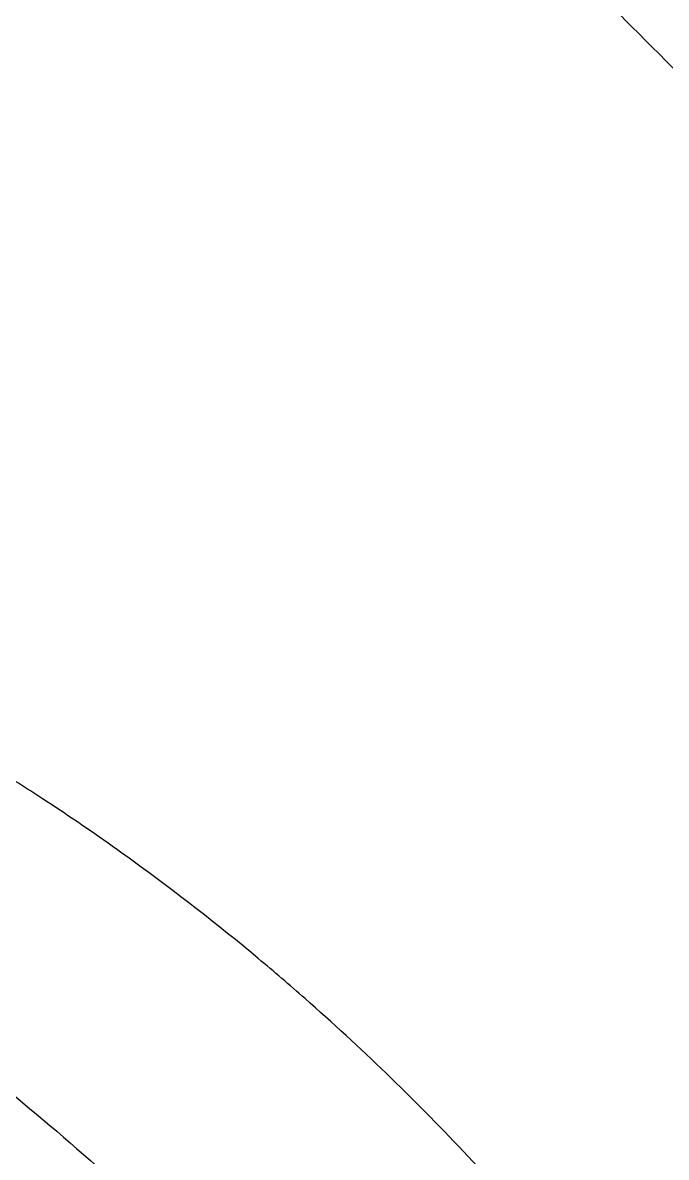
# Model space of a CAD drawing. Extents: x 525 to 613, y 487 to 635.
# Drawn here: x 577.95 to 583.06, y 560.86 to 569.88 of the extents above; entities that cross this region are included whole.
import ezdxf

# ---------------------------------------------------------------- set-up
doc = ezdxf.new("R2010")
doc.units = 0
doc.header["$MEASUREMENT"] = 0
doc.layers.add('1', color=4, linetype='Continuous')
doc.layers.add('STD TEST', color=3, linetype='Continuous')

# ---------------------------------------------------------------- blocks, each defined once
blk = doc.blocks.new('2023 VANGUARD')
at = {"layer": '1', "color": 3, "linetype": 'Continuous', "lineweight": 25}
for points, knots in [([(20.7898, -24.829), (20.7617, -24.8009), (20.7056, -24.7447), (20.6215, -24.6606), (20.5374, -24.5765), (20.4535, -24.4926), (20.3699, -24.409), (20.2868, -24.3259), (20.2044, -24.2435), (20.1227, -24.1618), (20.0414, -24.0805), (19.9597, -23.9988), (19.8768, -23.9159), (19.7917, -23.8309), (19.704, -23.7432), (19.6138, -23.6531), (19.5218, -23.5611), (19.4288, -23.4681), (19.3357, -23.375), (19.2432, -23.2825), (19.1516, -23.1909), (19.061, -23.1003), (18.879, -22.9183), (18.6048, -22.6441), (18.2384, -22.2776), (17.8721, -21.9113), (17.5068, -21.546), (17.1131, -21.1524), (16.6915, -20.7307), (16.2425, -20.2818), (15.7959, -19.8352), (15.4398, -19.479), (15.1731, -19.2123), (14.9952, -19.0344), (14.8179, -18.8571), (14.6412, -18.6804), (14.4652, -18.5044), (14.2899, -18.3291), (14.1151, -18.1543), (13.9411, -17.9803), (13.7676, -17.8068), (13.6523, -17.6915), (13.5947, -17.6339)], [0, 0, 0, 0, 0.01162, 0.023226, 0.03482, 0.046397, 0.057933, 0.069399, 0.080767, 0.092014, 0.103181, 0.114394, 0.12578, 0.137464, 0.149558, 0.162027, 0.17475, 0.187606, 0.200477, 0.21325, 0.225865, 0.238352, 0.250741, 0.301134, 0.351808, 0.402452, 0.452937, 0.503377, 0.565958, 0.628366, 0.690581, 0.752623, 0.777625, 0.802566, 0.827447, 0.852268, 0.877031, 0.901736, 0.926384, 0.950977, 0.975516, 1, 1, 1, 1]), ([(10.3171, -19.3357), (10.3032, -19.3628), (10.2747, -19.4184), (10.2313, -19.5038), (10.1801, -19.6049), (10.1222, -19.7204), (10.0368, -19.8921), (9.9312, -20.1074), (9.6809, -20.6271), (9.3229, -21.4045), (8.8699, -22.461), (8.5158, -23.3398), (8.2387, -24.0559), (8.0438, -24.5699), (7.8444, -25.1047), (7.6672, -25.5837), (7.5121, -26.0021), (7.4002, -26.3023), (7.3176, -26.523), (7.2472, -26.7099), (7.1802, -26.8857), (7.1082, -27.0728), (7.0397, -27.2486), (6.9748, -27.4133), (6.9135, -27.5668), (6.8735, -27.6652), (6.8542, -27.7126)], [0, 0, 0, 0, 0.009917, 0.020291, 0.031122, 0.046756, 0.062287, 0.093461, 0.124728, 0.249943, 0.372076, 0.499936, 0.560489, 0.624951, 0.681643, 0.749988, 0.795352, 0.831337, 0.8579, 0.874995, 0.899025, 0.921783, 0.943264, 0.963464, 0.982378, 1, 1, 1, 1]), ([(10.3171, -19.3356), (10.3505, -19.369), (10.4171, -19.4356), (10.5173, -19.5358), (10.6176, -19.6361), (10.7181, -19.7366), (10.8187, -19.8372), (10.9195, -19.938), (11.0205, -20.039), (11.1216, -20.1401), (11.2229, -20.2414), (11.3243, -20.3429), (11.426, -20.4445), (11.5278, -20.5463), (11.6297, -20.6483), (11.7319, -20.7504), (11.8342, -20.8527), (11.9366, -20.9552), (12.1486, -21.1672), (12.4708, -21.4894), (12.904, -21.9226), (13.3392, -22.3578), (13.9172, -22.9359), (14.6403, -23.659), (15.4126, -24.4313), (16.0908, -25.1094), (16.6739, -25.6925), (17.3542, -26.3729), (18.1311, -27.1497), (19.0056, -28.0242), (19.8797, -28.8982), (20.6087, -29.6273), (21.19, -30.2086), (21.6253, -30.6439), (22.0586, -31.0772), (22.4116, -31.4303), (22.685, -31.7036), (22.8792, -31.8978), (23.0727, -32.0914), (23.2656, -32.2842), (23.4578, -32.4765), (23.6494, -32.6681), (23.8404, -32.8591), (24.0309, -33.0495), (24.1575, -33.1762), (24.2208, -33.2394)], [0, 0, 0, 0, 0.007308, 0.014622, 0.021944, 0.029273, 0.03661, 0.043953, 0.051305, 0.058663, 0.06603, 0.073404, 0.080787, 0.088177, 0.095576, 0.102982, 0.110398, 0.117821, 0.125254, 0.156441, 0.187697, 0.21903, 0.250451, 0.312366, 0.37459, 0.416196, 0.457714, 0.499476, 0.561843, 0.62402, 0.686835, 0.749358, 0.780771, 0.812079, 0.843297, 0.87444, 0.888527, 0.902577, 0.916591, 0.93057, 0.944517, 0.958431, 0.972316, 0.986172, 1, 1, 1, 1]), ([(16.2356, -37.6487), (16.2231, -37.6185), (16.1993, -37.5612), (16.1653, -37.48), (16.1351, -37.4082), (16.1087, -37.3458), (16.0861, -37.2929), (16.0598, -37.2317), (16.0247, -37.1504), (15.9663, -37.017), (15.8604, -36.7798), (15.7066, -36.4495), (15.4478, -35.9271), (15.1006, -35.286), (14.6476, -34.5374), (14.159, -33.8115), (13.6363, -33.1098), (13.0814, -32.4332), (12.4958, -31.7833), (11.8806, -31.1611), (11.3315, -30.6551), (10.6673, -30.0857), (10.1204, -29.6596), (9.5407, -29.2472), (9.1735, -28.9991), (8.7738, -28.7449), (8.3992, -28.5191), (8.0243, -28.3051), (7.7228, -28.1427), (7.5039, -28.0292), (7.3702, -27.9614), (7.2385, -27.8959), (7.1087, -27.8328), (6.9809, -27.7717), (6.8961, -27.7323), (6.8542, -27.7127)], [0, 0, 0, 0, 0.007026, 0.013326, 0.018899, 0.023745, 0.027863, 0.031253, 0.038027, 0.046879, 0.062505, 0.093756, 0.125007, 0.187505, 0.250004, 0.3125, 0.374997, 0.437498, 0.499999, 0.562466, 0.624997, 0.659992, 0.749988, 0.773469, 0.812493, 0.844962, 0.874998, 0.90624, 0.937499, 0.948405, 0.959115, 0.969629, 0.979948, 0.990072, 1, 1, 1, 1]), ([(7.5858, -30.3282), (7.7063, -30.4131), (7.826, -30.4992), (8.0638, -30.6739), (8.1819, -30.7624), (8.4159, -30.9414), (8.5319, -31.0319), (8.7617, -31.2147), (8.8756, -31.3071), (8.9884, -31.4004)], [0, 0, 0, 0, 0.25, 0.25, 0.5, 0.5, 0.75, 0.75, 1, 1, 1, 1]), ([(8.9884, -31.4004), (9.2793, -31.6409), (9.5634, -31.8877), (10.1187, -32.3935), (10.3899, -32.6525), (10.9195, -33.1828), (11.1781, -33.4542), (11.6826, -34.0097), (11.9285, -34.2939), (12.1681, -34.5847)], [0, 0, 0, 0, 0.25, 0.25, 0.5, 0.5, 0.75, 0.75, 1, 1, 1, 1])]:
    blk.add_open_spline(points, degree=3, knots=knots, dxfattribs=at)
blk = doc.blocks.new('2026 Vanguard')
at = {"layer": 'STD TEST', "color": 1}
blk.add_blockref('2023 VANGUARD', (44.1613, 88.209), dxfattribs=at)

msp = doc.modelspace()

# ---------------------------------------------------------------- block references
at = {"layer": '1'}
msp.add_blockref('2026 Vanguard', (524.7985, 504.4821), dxfattribs=at)

doc.saveas('drawing.dxf')
